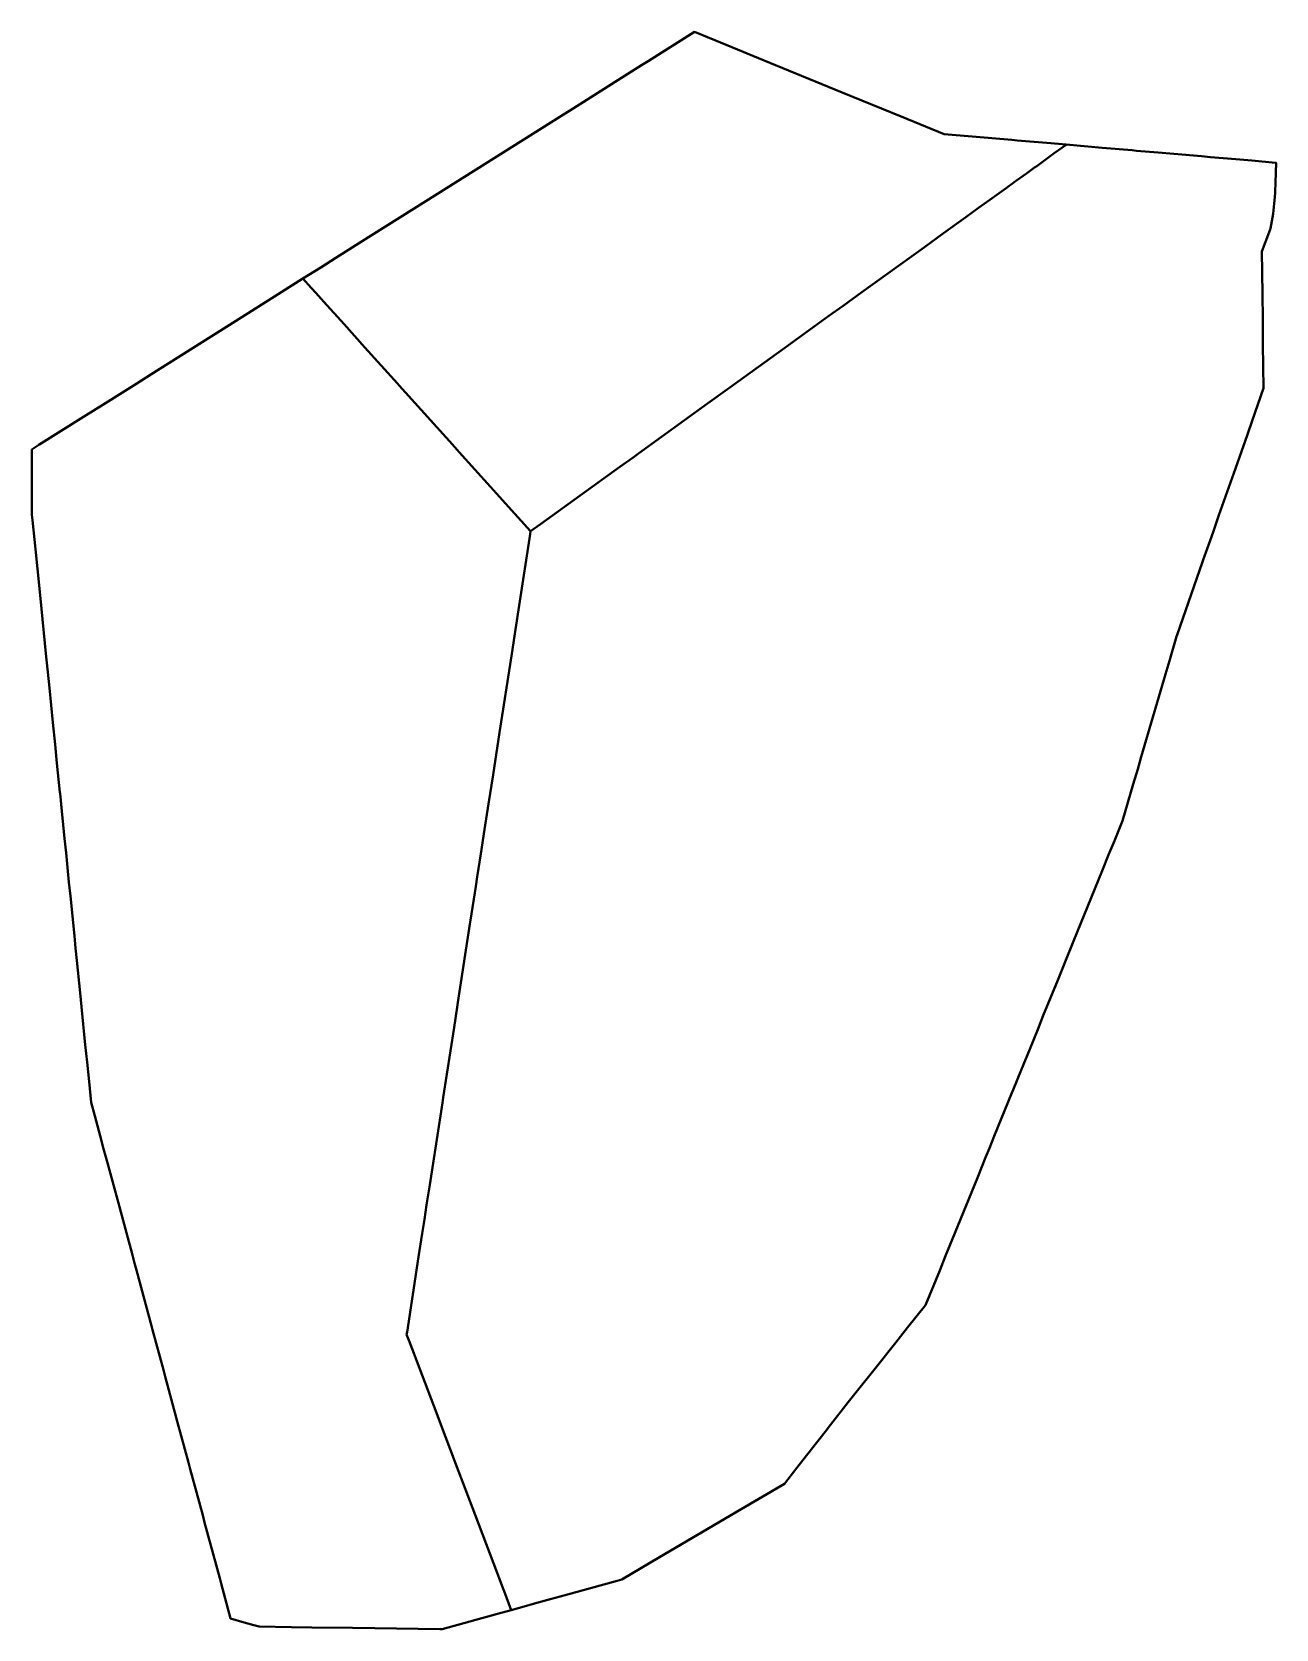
# Model space of a CAD drawing. Header units: metres. Extents: x 808083.8 to 808153, y 9157185.9 to 9157274.7.
import ezdxf

# ---------------------------------------------------------------- set-up
doc = ezdxf.new("R2010")
doc.units = ezdxf.units.M
doc.header["$MEASUREMENT"] = 0
doc.layers.add('2772-21232', color=1, linetype='Continuous')

msp = doc.modelspace()

# ---------------------------------------------------------------- linework, layer by layer
at = {"layer": '2772-21232', "color": 4, "lineweight": 40, "true_color": 0x00ffff}
msp.add_lwpolyline([(808098.859, 9157260.989), (808099.322, 9157260.475), (808099.565, 9157260.205), (808100.026, 9157259.693), (808101.14, 9157258.458), (808102.304, 9157257.165), (808104.117, 9157255.154), (808104.213, 9157255.047), (808107.176, 9157251.759), (808107.547, 9157251.347), (808109.286, 9157249.417), (808110.12, 9157248.492), (808111.515, 9157246.943), (808111.884, 9157247.209), (808112.063, 9157247.338), (808116.476, 9157250.523), (808117.21, 9157251.053), (808117.517, 9157251.274), (808121.348, 9157254.038), (808122.596, 9157254.939), (808125.65, 9157257.143), (808128.103, 9157258.913), (808128.884, 9157259.477), (808129.932, 9157260.233), (808133.409, 9157262.742), (808134.47, 9157263.507), (808135.709, 9157264.401), (808136.419, 9157264.914), (808137.042, 9157265.363), (808137.952, 9157266.02), (808138.123, 9157266.143), (808138.234, 9157266.224), (808138.482, 9157266.402), (808138.536, 9157266.442), (808139.08, 9157266.834), (808139.537, 9157267.163), (808139.652, 9157267.247), (808140.631, 9157267.953), (808141.289, 9157268.428), (808141.299, 9157268.435), (808141.29, 9157268.436), (808140.209, 9157268.529), (808138.562, 9157268.67), (808138.263, 9157268.696), (808135.836, 9157268.905), (808134.509, 9157269.019), (808132.117, 9157269.997), (808128.837, 9157271.338), (808125.131, 9157272.854), (808121.759, 9157274.233), (808120.62, 9157274.699), (808118.053, 9157273.081), (808117.68, 9157272.847), (808116.005, 9157271.791), (808113.669, 9157270.32), (808113.342, 9157270.113), (808112.631, 9157269.666), (808106.835, 9157266.014), (808104.399, 9157264.479), (808103.297, 9157263.785), (808102.151, 9157263.063), (808100.692, 9157262.144), (808099.847, 9157261.612)], close=True, dxfattribs=at)
at = {"layer": '2772-21232', "color": 132, "lineweight": 40, "true_color": 0x00cccc}
msp.add_lwpolyline([(808104.621, 9157202.294), (808104.742, 9157201.976), (808105.015, 9157201.257), (808105.18, 9157200.822), (808106.275, 9157197.937), (808106.461, 9157197.449), (808107.36, 9157195.082), (808108.424, 9157192.278), (808109.654, 9157189.041), (808109.761, 9157188.76), (808109.762, 9157188.758), (808110.023, 9157188.07), (808110.04, 9157188.025), (808110.436, 9157186.982), (808112.07, 9157187.432), (808113.558, 9157187.843), (808116.334, 9157188.609), (808116.577, 9157188.676), (808118.678, 9157189.914), (808122.591, 9157192.219), (808123.225, 9157192.593), (808124.196, 9157193.165), (808125.622, 9157194.005), (808126.314, 9157194.886), (808126.443, 9157195.05), (808127.89, 9157196.891), (808128.188, 9157197.271), (808129.177, 9157198.53), (808131.037, 9157200.867), (808131.379, 9157201.296), (808131.821, 9157201.852), (808132.477, 9157202.677), (808133.478, 9157203.934), (808134.262, 9157205.863), (808134.589, 9157206.667), (808134.976, 9157207.618), (808136.02, 9157210.185), (808136.391, 9157211.097), (808136.814, 9157212.139), (808137.021, 9157212.647), (808137.292, 9157213.313), (808138.271, 9157215.721), (808138.345, 9157215.903), (808138.786, 9157216.986), (808139.263, 9157218.161), (808139.71, 9157219.258), (808140.02, 9157220.021), (808140.823, 9157221.996), (808141.271, 9157223.097), (808141.665, 9157224.066), (808141.704, 9157224.161), (808142.884, 9157227.064), (808143.296, 9157228.077), (808143.652, 9157228.952), (808143.97, 9157229.734), (808144.425, 9157230.852), (808145.019, 9157232.878), (808145.266, 9157233.72), (808145.466, 9157234.401), (808145.65, 9157235.028), (808146.814, 9157238.995), (808147.031, 9157239.735), (808147.43, 9157241.096), (808147.459, 9157241.194), (808149.028, 9157245.668), (808149.043, 9157245.712), (808149.059, 9157245.758), (808149.456, 9157246.891), (808149.786, 9157247.832), (808149.878, 9157248.093), (808150.698, 9157250.433), (808151.364, 9157252.332), (808151.629, 9157253.09), (808152.261, 9157254.893), (808152.232, 9157257.336), (808152.216, 9157258.729), (808152.199, 9157260.146), (808152.171, 9157262.5), (808152.571, 9157263.565), (808152.651, 9157263.778), (808152.805, 9157264.586), (808152.885, 9157265.542), (808152.903, 9157265.751), (808152.905, 9157265.817), (808152.923, 9157266.322), (808152.961, 9157267.432), (808152.744, 9157267.45), (808151.615, 9157267.547), (808150.732, 9157267.623), (808149.316, 9157267.745), (808148.811, 9157267.789), (808147.282, 9157267.92), (808146.399, 9157267.996), (808145.207, 9157268.099), (808144.951, 9157268.121), (808143.284, 9157268.264), (808142.497, 9157268.332), (808141.299, 9157268.435), (808141.289, 9157268.428), (808140.631, 9157267.953), (808139.652, 9157267.247), (808139.537, 9157267.163), (808139.08, 9157266.834), (808138.536, 9157266.442), (808138.482, 9157266.402), (808138.234, 9157266.224), (808138.123, 9157266.143), (808137.952, 9157266.02), (808137.042, 9157265.363), (808136.419, 9157264.914), (808135.709, 9157264.401), (808134.47, 9157263.507), (808133.409, 9157262.742), (808129.932, 9157260.233), (808128.884, 9157259.477), (808128.103, 9157258.913), (808125.65, 9157257.143), (808122.596, 9157254.939), (808121.348, 9157254.038), (808117.517, 9157251.274), (808117.21, 9157251.053), (808116.476, 9157250.523), (808112.063, 9157247.338), (808111.884, 9157247.209), (808111.515, 9157246.943), (808111.489, 9157246.774), (808110.878, 9157242.82), (808110.672, 9157241.485), (808110.463, 9157240.129), (808109.788, 9157235.757), (808109.424, 9157233.399), (808109.177, 9157231.802), (808108.956, 9157230.373), (808108.745, 9157229.006), (808108.549, 9157227.733), (808108.465, 9157227.191), (808108.176, 9157225.319), (808108.142, 9157225.099), (808107.527, 9157221.117), (808107.256, 9157219.363), (808106.655, 9157215.465), (808106.61, 9157215.175), (808106.46, 9157214.206), (808106.445, 9157214.107), (808105.907, 9157210.625), (808105.735, 9157209.51), (808105.607, 9157208.684), (808105.558, 9157208.361), (808105.488, 9157207.907), (808105.286, 9157206.605), (808104.643, 9157202.435)], close=True, dxfattribs=at)
at = {"layer": '2772-21232', "color": 40, "lineweight": 40, "true_color": 0xffbb00}
msp.add_lwpolyline([(808083.789, 9157251.494), (808083.79, 9157249.869), (808083.792, 9157247.863), (808083.822, 9157247.564), (808083.985, 9157245.941), (808084.205, 9157243.754), (808084.318, 9157242.634), (808084.567, 9157240.155), (808084.76, 9157238.239), (808084.953, 9157236.32), (808085.076, 9157235.1), (808085.182, 9157234.05), (808085.343, 9157232.445), (808085.352, 9157232.362), (808085.45, 9157231.38), (808085.602, 9157229.874), (808085.683, 9157229.069), (808085.847, 9157227.444), (808085.925, 9157226.666), (808086.146, 9157224.464), (808086.217, 9157223.767), (808086.285, 9157223.091), (808086.465, 9157221.295), (808086.544, 9157220.513), (808086.756, 9157218.404), (808086.854, 9157217.435), (808086.962, 9157216.36), (808087.079, 9157215.195), (808087.281, 9157214.449), (808087.579, 9157213.345), (808087.776, 9157212.617), (808087.984, 9157211.848), (808088.593, 9157209.595), (808089.17, 9157207.46), (808089.336, 9157206.849), (808089.492, 9157206.271), (808089.598, 9157205.878), (808090.436, 9157202.777), (808090.496, 9157202.555), (808091.099, 9157200.326), (808091.199, 9157199.954), (808091.815, 9157197.677), (808091.89, 9157197.401), (808092.492, 9157195.174), (808092.589, 9157194.815), (808093.283, 9157192.248), (808093.391, 9157191.847), (808094.228, 9157188.753), (808094.309, 9157188.451), (808094.834, 9157186.51), (808095.597, 9157186.293), (808096.132, 9157186.14), (808096.421, 9157186.057), (808098.229, 9157186.034), (808099.347, 9157186.019), (808101.619, 9157185.989), (808102.859, 9157185.973), (808106.472, 9157185.926), (808106.6, 9157185.924), (808109.676, 9157186.772), (808110.436, 9157186.982), (808110.04, 9157188.025), (808110.023, 9157188.07), (808109.762, 9157188.758), (808109.761, 9157188.76), (808109.654, 9157189.041), (808108.424, 9157192.278), (808107.36, 9157195.082), (808106.461, 9157197.449), (808106.275, 9157197.937), (808105.18, 9157200.822), (808105.015, 9157201.257), (808104.742, 9157201.976), (808104.621, 9157202.294), (808104.643, 9157202.435), (808105.286, 9157206.605), (808105.488, 9157207.907), (808105.558, 9157208.361), (808105.607, 9157208.684), (808105.735, 9157209.51), (808105.907, 9157210.625), (808106.445, 9157214.107), (808106.46, 9157214.206), (808106.61, 9157215.175), (808106.655, 9157215.465), (808107.256, 9157219.363), (808107.527, 9157221.117), (808108.142, 9157225.099), (808108.176, 9157225.319), (808108.465, 9157227.191), (808108.549, 9157227.733), (808108.745, 9157229.006), (808108.956, 9157230.373), (808109.177, 9157231.802), (808109.424, 9157233.399), (808109.788, 9157235.757), (808110.463, 9157240.129), (808110.672, 9157241.485), (808110.878, 9157242.82), (808111.489, 9157246.774), (808111.515, 9157246.943), (808110.12, 9157248.492), (808109.286, 9157249.417), (808107.547, 9157251.347), (808107.176, 9157251.759), (808104.213, 9157255.047), (808104.117, 9157255.154), (808102.304, 9157257.165), (808101.14, 9157258.458), (808100.026, 9157259.693), (808099.565, 9157260.205), (808099.322, 9157260.475), (808098.859, 9157260.989), (808097.483, 9157260.122), (808095.1, 9157258.621), (808092.755, 9157257.143), (808090.393, 9157255.655), (808089.615, 9157255.165), (808087.877, 9157254.07), (808086.66, 9157253.303), (808084.18, 9157251.741)], close=True, dxfattribs=at)

doc.saveas('drawing.dxf')
